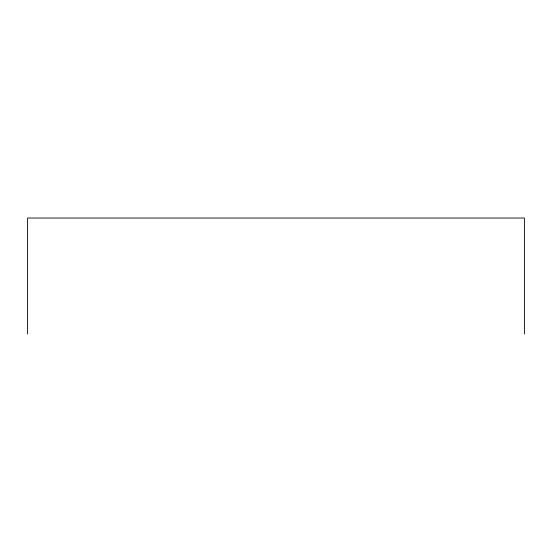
<?xml version="1.0" encoding="UTF-8"?>
<svg xmlns="http://www.w3.org/2000/svg" width="552" height="552" viewBox="0 0 552 552"><rect width="100%" height="100%" fill="white"/><g stroke="black" fill="none" stroke-linecap="round" stroke-linejoin="round"><path stroke-width="0.83" d="M524.4 333.96L524.4 218.04L27.6 218.04L27.6 333.96"/></g></svg>
